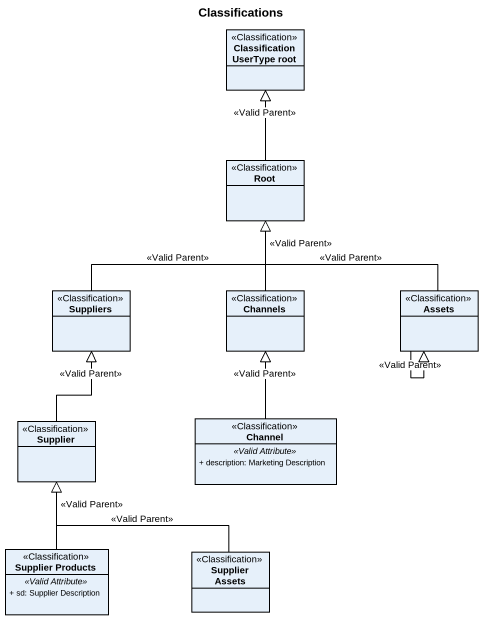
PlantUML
@startuml
title Classifications
hide circle
hide empty members
skinparam classAttributeIconSize 0
class "Classification UserType root" as Classification_UserType_root <<Classification>>
class Root <<Classification>>
class Suppliers <<Classification>>
class Channels <<Classification>>
class Assets <<Classification>>
class Supplier <<Classification>>
class Channel <<Classification>> {
  .. <<Valid Attribute>> ..
  + description: Marketing Description
}
class "Supplier Products" as Supplier_Products <<Classification>> {
  .. <<Valid Attribute>> ..
  + sd: Supplier Description
}
class "Supplier Assets" as Supplier_Assets <<Classification>>
Root -up-|> Classification_UserType_root : <<Valid Parent>>
Suppliers -up-|> Root : <<Valid Parent>>
Channels -up-|> Root : <<Valid Parent>>
Assets -up-|> Root : <<Valid Parent>>
Assets --|> Assets : <<Valid Parent>>
Supplier -up-|> Suppliers : <<Valid Parent>>
Channel -up-|> Channels : <<Valid Parent>>
Supplier_Products -up-|> Supplier : <<Valid Parent>>
Supplier_Assets -up-|> Supplier : <<Valid Parent>>
@enduml
